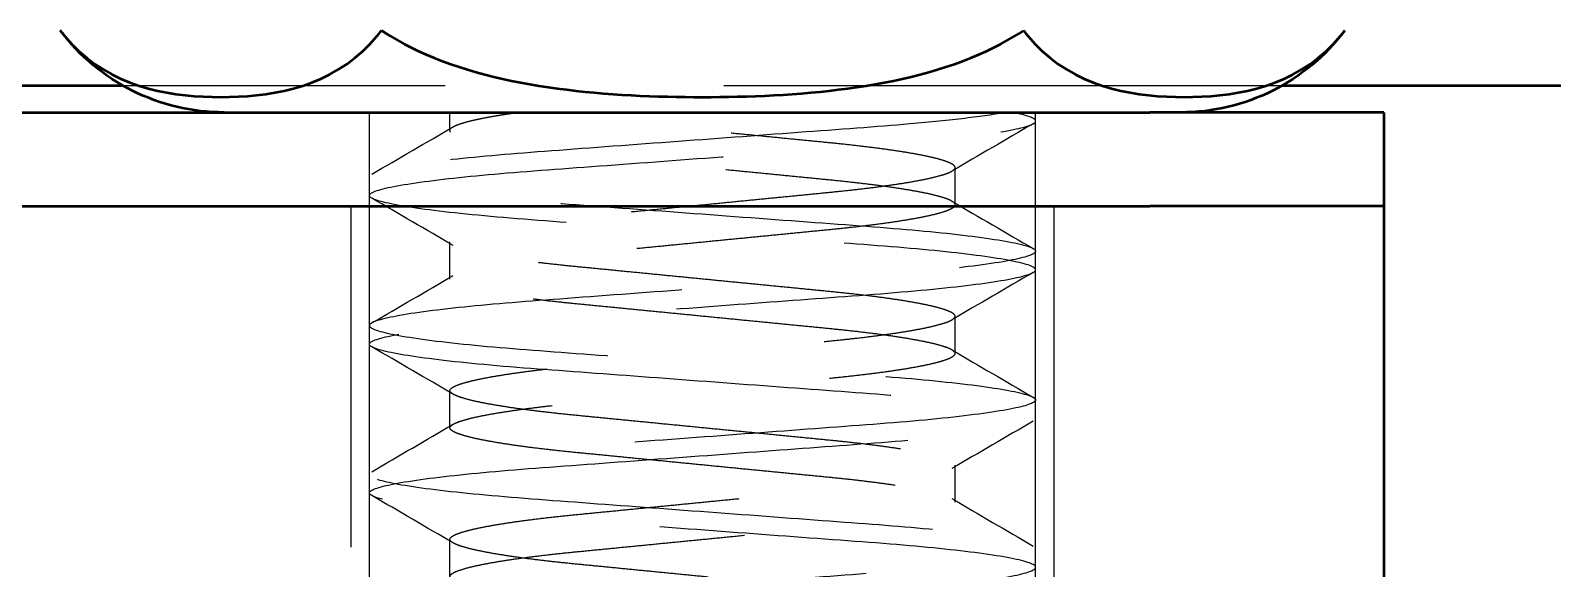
# Model space of a CAD drawing. Header units: millimetres. Extents: x 0 to 420, y 0 to 297.
# Drawn here: x 299.31 to 305.81, y 190.07 to 192.36 of the extents above; entities that cross this region are included whole.
import ezdxf

# ---------------------------------------------------------------- set-up
doc = ezdxf.new("R2010")
doc.units = ezdxf.units.MM
doc.header["$LTSCALE"] = 0.75
doc.linetypes.add('HIDDEN2', pattern=[4.762499999999999, 3.175, -1.5875])
doc.layers.add('Hidden', color=7, linetype='HIDDEN2', lineweight=25)
doc.layers.add('Visible', color=7, linetype='Continuous', lineweight=50)

msp = doc.modelspace()

# ---------------------------------------------------------------- linework, layer by layer
at = {"layer": 'Hidden', "extrusion": (-1e-16, -1, 0)}
for p, q in [((304.653413, 192.127757), (299.708398, 192.127757)), ((304.653413, 192.127757), (299.708398, 192.127757)), ((300.758506, 191.614757), (300.758506, 192.014757)), ((301.102209, 191.938095), (301.102209, 192.014757)), ((303.603306, 191.977782), (303.603306, 192.014757)), ((303.603306, 191.614757), (303.603306, 192.014757)), ((303.259602, 191.620595), (303.259602, 191.779345)), ((300.758506, 191.660282), (300.758506, 191.739657)), ((300.680906, 183.014757), (300.680906, 191.614757)), ((300.758506, 189.914757), (300.758506, 191.614757)), ((303.603306, 189.914757), (303.603306, 191.614757)), ((303.680906, 191.614757), (303.680906, 183.014757)), ((301.102209, 191.303095), (301.102209, 191.461845)), ((303.603306, 191.342782), (303.603306, 191.422157)), ((300.758506, 191.025282), (300.758506, 191.104657)), ((303.259602, 190.985595), (303.259602, 191.144345)), ((301.102209, 190.668095), (301.102209, 190.826845)), ((303.603306, 190.707782), (303.603306, 190.787157)), ((300.758506, 190.390282), (300.758506, 190.469657)), ((303.259602, 190.350595), (303.259602, 190.509345)), ((301.102209, 190.033095), (301.102209, 190.191845)), ((303.603306, 190.072782), (303.603306, 190.152157))]:
    msp.add_line(p, q, dxfattribs=at)
at = {"layer": 'Hidden'}
for points, knots in [([(302.2578495189027, 188.0147572830411), (302.4105557067705, 188.0261193505908), (302.5612038202453, 188.0373282876053), (302.8722420822851, 188.0604710154356), (303.0262884911353, 188.0716885253016), (303.2924569766692, 188.0977983809316), (303.4009101448537, 188.111643145701), (303.55481734561, 188.1393187026546), (303.5975421960775, 188.1528751158288), (303.6077504360237, 188.1770344836624), (303.5783844233137, 188.1893783318627), (303.4515505133732, 188.2163537768693), (303.3528471517311, 188.2304259797384), (303.0990885023293, 188.2575660095232), (302.9468024000362, 188.2695459057841), (302.6117199216242, 188.2944776378089), (302.4327964972727, 188.3077903925969), (302.0610466786566, 188.3354503493392), (301.8716037509512, 188.3495458052696), (301.5227551074477, 188.3755018055303), (301.3656955769766, 188.3866792589065), (301.093130568308, 188.4125901133206), (300.9810561982013, 188.4263602974963), (300.8183898405059, 188.454066821059), (300.7707714729658, 188.4677307475765), (300.7508484682112, 188.4922175835734), (300.7754128248361, 188.5041762786327), (300.8927281683973, 188.5309645752132), (300.9867347155232, 188.5450027753865), (301.2334377349016, 188.572378540533), (301.3840295714144, 188.5847409179006), (301.7161546446532, 188.6094526048976), (301.8934765943068, 188.622646202317), (302.2592220537317, 188.6498594061445), (302.4443611600164, 188.6636346372907), (302.792776318267, 188.6895583841843), (302.9530906041873, 188.7007361686586), (303.238147933309, 188.7266751466567), (303.3580040945908, 188.7407694173591), (303.5286818834993, 188.7684361093174), (303.5803899430739, 188.7817562969781), (303.614438977469, 188.8067020690952), (303.5949877255862, 188.8186598480181), (303.4846403060874, 188.8457844571685), (303.3944885917626, 188.8598584917913), (303.1592248609504, 188.8868457780061), (303.018424863476, 188.8992168534449), (302.6940062630438, 188.9233551421675), (302.5119045882893, 188.9369043739201), (302.1399805913388, 188.9645772903598), (301.953847160019, 188.9784265039997), (301.6027623799855, 189.0045488834664), (301.440717167141, 189.0157714555181), (301.1494783262224, 189.041443113791), (301.025428509578, 189.0555139158652), (300.8458870862542, 189.0832755387272), (300.7896143286616, 189.0967065973242), (300.7466221860068, 189.1218670086424), (300.7610862746151, 189.1335224146152), (300.8613520194849, 189.1604056239145), (300.9472230150768, 189.1745024714654), (301.1754862954531, 189.2016691670717), (301.3135405285011, 189.2144961974458), (301.6335916436146, 189.2383095244632), (301.8141542106696, 189.2517442392739), (302.1854029408441, 189.2793669126499), (302.3723880587295, 189.2932794958258), (302.7260114725086, 189.3195907617321), (302.8897636917682, 189.3309274121773), (303.1868676341746, 189.3563359095172), (303.3148873467581, 189.370375126437), (303.5028712461917, 189.3982112415099), (303.5635143378131, 189.4117411872058), (303.6150493034711, 189.4371028756051), (303.6052759729064, 189.4485383334103), (303.5145579871132, 189.4751855211425), (303.4328230179071, 189.4892946738041), (303.2114507028127, 189.5166050485076), (303.076091216446, 189.5295752200831), (302.7601373046891, 189.5537385850082), (302.58105688863, 189.566759113478), (302.2104064818795, 189.5943372687422), (302.022730837858, 189.6083012303509), (301.6667909041043, 189.6347848563742), (301.5014225036211, 189.6462893254029), (301.2009186811119, 189.6712879186471), (301.0706239628053, 189.6851036693605), (300.8745440242419, 189.7128188332962), (300.8090054594341, 189.7264509964313), (300.7479102097823, 189.7520335709118), (300.7525120706723, 189.7633028994235), (300.8326437584947, 189.7896802658284), (300.9097043387064, 189.803792416006), (301.1233573808568, 189.8312577565297), (301.2556707249951, 189.8443715937671), (301.5671371870721, 189.8689405867792), (301.7448223467836, 189.881585618449), (302.114726699414, 189.9091082637339), (302.3030338825811, 189.9231192148625), (302.6614177211668, 189.9497846790429), (302.8285588577892, 189.9615352507197), (303.1342466091446, 189.9862314772514), (303.2679782900213, 189.999960001018), (303.4721998878049, 190.0276761027999), (303.5421800082986, 190.0413930653646), (303.6119532171651, 190.0671721183457), (303.6119808286549, 190.0783636892647), (303.5413661952316, 190.1044914356861), (303.4685826884124, 190.1185966869588), (303.2620446619912, 190.1461838636606), (303.1325684027979, 190.1594190202627), (302.8269818490753, 190.1842064407231), (302.6526842410803, 190.1964296973731), (302.2858274220543, 190.2237255916459), (302.0969817754485, 190.2377766070183), (301.7360770407431, 190.2646296378743), (301.5670261670257, 190.2767120823561), (301.2560075981109, 190.3010868318367), (301.1187837571288, 190.314714829655), (300.9061862822, 190.3424129091137), (300.8315939595704, 190.3562097903987), (300.7527906543219, 190.3821897143824), (300.7480053516902, 190.3933725630733), (300.8088147337348, 190.4192369038575), (300.8771219205391, 190.4333255327556), (301.0761630317393, 190.4610207635626), (301.2026214746456, 190.474373005843), (301.502138223641, 190.4993797994538), (301.6730408882795, 190.5112447361198), (302.0366877686629, 190.5383017956721), (302.2259433458439, 190.5523833118314), (302.5893421876081, 190.5794219161293), (302.7603731258205, 190.5919150309815), (303.0766599657909, 190.6159614505624), (303.2172847859838, 190.6294790264695), (303.4381483851884, 190.6571395432409), (303.5173373095313, 190.671007659844), (303.6051708715295, 190.6971842301746), (303.6146606158309, 190.7084322517329), (303.5635586699391, 190.7340293137978), (303.4997469732098, 190.748091990915), (303.3082844141263, 190.7758765832126), (303.1849044672072, 190.7893366766018), (302.8914075900321, 190.8145551101599), (302.7237693054831, 190.8261406300812), (302.3633605131399, 190.8529567604638), (302.1738388827507, 190.8670580722489), (301.8082698802427, 190.8942581468402), (301.6352557187984, 190.9071312243285), (301.3139303557509, 190.9310393614601), (301.1700603111549, 190.9443518815594), (300.9412556245079, 190.9719732429168), (300.8576782653327, 190.9859013606232), (300.7611823518218, 191.0122625435883), (300.7472232804648, 191.0236414143275), (300.7888744716002, 191.0488386942994), (300.8473207722545, 191.0627076712493), (301.0290849813173, 191.0904123099795), (301.1489172557831, 191.1039834437073), (301.4356644267627, 191.1294323529595), (301.5997635285294, 191.1407925516146), (301.9564880174294, 191.1673345522768), (302.1461488813111, 191.1814462236965), (302.5140526315772, 191.2088200146389), (302.6891461954074, 191.2218478095669), (303.0173305549488, 191.2462662886994), (303.1656792275844, 191.2592373808908), (303.402910378396, 191.2869098155681), (303.4906784664981, 191.3008877589628), (303.5954952046432, 191.3274225005923), (303.6137132210661, 191.3389888449326), (303.5808255922802, 191.3639033358925), (303.5267239321547, 191.3776955643138), (303.3525752013174, 191.4054127854188), (303.2358131970268, 191.4190694989589), (302.9547659813561, 191.4447075434978), (302.7935572399619, 191.4559480754325), (302.4399801926065, 191.4822558914561), (302.2503266221356, 191.4963670202112), (301.8807092497373, 191.5238683128005), (301.7039904524663, 191.5370170328355), (301.3729498846715, 191.561648027463), (301.2229763070773, 191.5741670040239), (300.9788719132557, 191.601626409999), (300.8865850397469, 191.6156496919905), (300.7727301027917, 191.6423686636001), (300.7499175161393, 191.654205653749), (300.7734061446317, 191.6788111896743), (300.8228135244826, 191.6925121450298), (300.9886623639941, 191.7202251024291), (301.1020428336851, 191.7339656578519), (301.3769460943731, 191.75980224751), (301.5351334066927, 191.7709837627875), (301.8852895020518, 191.7970370436922), (302.0748135670729, 191.8111385366252), (302.4460239832606, 191.8387583592582), (302.6243645815557, 191.8520277490124), (302.9583565591202, 191.8768783425811), (303.1100161518698, 191.8889915073043), (303.3611783407032, 191.9162197629677), (303.458148800024, 191.9302805793001), (303.5777674775327, 191.9563819069543), (303.6055813734165, 191.9681015612279), (303.600724333437, 191.9901606310529), (303.5677346321318, 192.0022390923437), (303.5058130713642, 192.0147572836891)], [-5.662019945102112, -5.662019945102112, -5.662019945102112, -5.662019945102112, -5.615880475255926, -5.615880475255926, -5.561452316441432, -5.561452316441432, -5.505777571567295, -5.505777571567295, -5.449048078860947, -5.449048078860947, -5.394825269145864, -5.394825269145864, -5.338571616104741, -5.338571616104741, -5.282553676020836, -5.282553676020836, -5.227715230656046, -5.227715230656046, -5.170721332988318, -5.170721332988318, -5.116172494834822, -5.116172494834822, -5.060689857159073, -5.060689857159073, -5.003999569291393, -5.003999569291393, -4.949871213002285, -4.949871213002285, -4.893796394481918, -4.893796394481918, -4.837341383970402, -4.837341383970402, -4.78265136989956, -4.78265136989956, -4.72716744762219, -4.72716744762219, -4.672638690692808, -4.672638690692808, -4.615642680527495, -4.615642680527495, -4.560802635011796, -4.560802635011796, -4.5048194077881, -4.5048194077881, -4.448562554380286, -4.448562554380286, -4.394339806118315, -4.394339806118315, -4.337616037165538, -4.337616037165538, -4.281937053044853, -4.281937053044853, -4.227522697104858, -4.227522697104858, -4.170314053264426, -4.170314053264426, -4.11527663346322, -4.11527663346322, -4.059628848215363, -4.059628848215363, -4.003147567292419, -4.003147567292419, -3.948728877637422, -3.948728877637422, -3.891914695068134, -3.891914695068134, -3.835995319260176, -3.835995319260176, -3.781594826626187, -3.781594826626187, -3.724126894224352, -3.724126894224352, -3.668847894708672, -3.668847894708672, -3.613424412066045, -3.613424412066045, -3.556677576531993, -3.556677576531993, -3.502061980294227, -3.502061980294227, -3.445265831750375, -3.445265831750375, -3.389298511583043, -3.389298511583043, -3.335039394471598, -3.335039394471598, -3.278229079074463, -3.278229079074463, -3.222872058944461, -3.222872058944461, -3.167841111265799, -3.167841111265799, -3.110997541261174, -3.110997541261174, -3.056294048439766, -3.056294048439766, -2.999423435260526, -2.999423435260526, -2.943354333151201, -2.943354333151201, -2.889152374402203, -2.889152374402203, -2.832375300322811, -2.832375300322811, -2.776906738400089, -2.776906738400089, -2.722143164488452, -2.722143164488452, -2.665171954301177, -2.665171954301177, -2.610351147835903, -2.610351147835903, -2.55396852414602, -2.55396852414602, -2.497749955629566, -2.497749955629566, -2.44351582179014, -2.44351582179014, -2.386729163687429, -2.386729163687429, -2.33109940416739, -2.33109940416739, -2.27651839623214, -2.27651839623214, -2.21936912116152, -2.21936912116152, -2.164383545516722, -2.164383545516722, -2.108408246641257, -2.108408246641257, -2.051995498541705, -2.051995498541705, -1.997633611417095, -1.997633611417095, -1.940791532430752, -1.940791532430752, -1.884953421859761, -1.884953421859761, -1.830459275040592, -1.830459275040592, -1.77308370867327, -1.77308370867327, -1.71788785491366, -1.71788785491366, -1.66221853463527, -1.66221853463527, -1.605569307578599, -1.605569307578599, -1.551044807818076, -1.551044807818076, -1.494268733612709, -1.494268733612709, -1.438407506777297, -1.438407506777297, -1.384121864588916, -1.384121864588916, -1.327328206137392, -1.327328206137392, -1.272082696284881, -1.272082696284881, -1.216883972130121, -1.216883972130121, -1.160164657233352, -1.160164657233352, -1.10557747937599, -1.10557747937599, -1.048389091845971, -1.048389091845971, -0.9924618427543741, -0.9924618427543741, -0.9382898058982769, -0.9382898058982769, -0.8815583702997672, -0.8815583702997672, -0.8262380905395044, -0.8262380905395044, -0.7713542091887728, -0.7713542091887728, -0.7145445444153831, -0.7145445444153831, -0.6598751478165908, -0.6598751478165908, -0.603216260444424, -0.603216260444424, -0.547173390570284, -0.547173390570284, -0.4930338936299213, -0.4930338936299213, -0.4363236688639711, -0.4363236688639711, -0.3808775186512548, -0.3808775186512548, -0.3262381283819101, -0.3262381283819101, -0.2692863119896287, -0.2692863119896287, -0.2144859454008714, -0.2144859454008714, -0.1582938600549322, -0.1582938600549322, -0.1020885965078478, -0.1020885965078478, -0.0511948310975108, -0.0511948310975108, -1.0000001668e-06, -1.0000001668e-06, -1.0000001668e-06, -1.0000001668e-06]), ([(303.4773151292629, 192.014757283689), (303.43057977438, 192.0063480760136), (303.3716119660421, 191.9978683597407), (303.2328906519215, 191.981269272054), (303.1539695521824, 191.9732027168427), (302.9248624665652, 191.9529329753474), (302.7630216581183, 191.9417194975148), (302.4122471666451, 191.9156202049944), (302.2262242711749, 191.9017792157482), (301.8542357282986, 191.874101496784), (301.6719566511165, 191.8605390654462), (301.3470163910406, 191.836361962762), (301.2058842930219, 191.8240407969866), (300.9697878012285, 191.7970753337583), (300.8791293316863, 191.7830047053616), (300.7675739192364, 191.7558517242631), (300.7475224533791, 191.7438529843649), (300.780505034978, 191.7189330762846), (300.8316697584159, 191.7056265975822), (301.0012894197826, 191.6779723613576), (301.1206432200288, 191.6638759397096), (301.404960519556, 191.6379056474937), (301.5650719328714, 191.6267282339445), (301.9131680204355, 191.6008282274292), (302.0981819213412, 191.5870623121833), (302.4705725048971, 191.5593546794783), (302.654289752958, 191.5456852413785), (302.9836274264926, 191.5211809501928), (303.1275982822372, 191.5092407584673), (303.3706897944248, 191.4824626062462), (303.4655806497194, 191.4684265132224), (303.5873547686424, 191.4410383870767), (303.6125087479177, 191.42865357864), (303.588505735077, 191.4039537257073), (303.5419050698219, 191.3907666719663), (303.3811995412561, 191.3632267063825), (303.2660922380856, 191.3491175734906), (302.9880285544568, 191.3228882058247), (302.8296033044699, 191.3116734890588), (302.4841962688624, 191.2859735608142), (302.3002894413476, 191.2722900171002), (301.9277612987171, 191.2445721493451), (301.7427601121253, 191.2308071801046), (301.409186041823, 191.2059876808262), (301.2624067577271, 191.1943453214323), (301.0126115289931, 191.1677533469275), (300.9137111382425, 191.153760457973), (300.7820258415995, 191.1261527913299), (300.7518759995983, 191.1133275388537), (300.7672376883147, 191.0888433243541), (300.8094684306943, 191.0757777215034), (300.9615960008214, 191.0483632190574), (301.0725930519493, 191.0342508320736), (301.3445995378279, 191.0077800079824), (301.5014357901273, 190.9964630659938), (301.8442513905684, 190.9709559528658), (302.0270088737015, 190.957357925847), (302.3994336133092, 190.929647751769), (302.5855291280404, 190.9158013593039), (302.9230269605541, 190.8906899134323), (303.0724809806179, 190.879260362101), (303.3284631279002, 190.8528459892705), (303.4310167506465, 190.8389019002181), (303.5709296315908, 190.8112982910326), (303.6058113540603, 190.7981154019791), (303.600623147935, 190.774096062204), (303.563479813527, 190.7611805421651), (303.4213912751784, 190.733931744432), (303.3152336981202, 190.7198264750469), (303.0503808141093, 190.6930829713856), (302.8953647389153, 190.6815664529312), (302.5555946727181, 190.6562859420535), (302.3742798015519, 190.6427952522346), (302.0005424311094, 190.6149874121718), (301.8116685899185, 190.600934298988), (301.4687318714077, 190.5754181740988), (301.3165714585848, 190.5641363315541), (301.0545209232405, 190.5379015499888), (300.9484341505722, 190.5240137683813), (300.8002020047679, 190.4963683607165), (300.7606244491926, 190.4828858552722), (300.7566397840128, 190.458939330232), (300.7891069554771, 190.4463073409946), (300.9221095134872, 190.4192134700243), (301.0238282412247, 190.4051247432438), (301.2820881197768, 190.3781417599766), (301.4354704282705, 190.3663712030368), (301.7724493659316, 190.3412983654131), (301.9523634490706, 190.3279119008939), (302.3249840550325, 190.3001871534265), (302.514240886976, 190.2861055439069), (302.8607556626667, 190.2603231945251), (303.0158434555578, 190.2491280860433), (303.2842476834467, 190.2230870982245), (303.3939743409864, 190.2092673254238), (303.550951381696, 190.1815787345637), (303.595386264009, 190.1679837210089), (303.6089834918312, 190.143709448561), (303.5812976442521, 190.1315088875056), (303.4577994467636, 190.1045984265833), (303.3607362217517, 190.0905369661477), (303.1094348479237, 190.0633133961834), (302.9577417672681, 190.0512076008742), (302.6236913969715, 190.0263526626081), (302.4453193561913, 190.0130809333833), (302.0740793625282, 189.9854589100452), (301.8845591752306, 189.9713577056332), (301.5344724593979, 189.9453095868956), (301.3763454272375, 189.9341285438809), (301.1015663939252, 189.9082879880159), (300.9882550683196, 189.8945458265516), (300.822575025526, 189.8668331446061), (300.7732626840734, 189.853134125414), (300.7499636845805, 189.8285348817934), (300.7728693042555, 189.8166916836692), (300.8869078315529, 189.7899690170364), (300.9792860938706, 189.7759449095241), (301.2235288114025, 189.7484899127033), (301.373535234723, 189.7359794763662), (301.7046334659808, 189.7113441913023), (301.8813845350978, 189.6981930700883), (302.2510348167161, 189.6706893288965), (302.4406870745352, 189.6565782978088), (302.7941989282135, 189.6302753325053), (302.9553490125, 189.6190366005514), (303.2362787060701, 189.5933947087321), (303.3529767230411, 189.5797363098332), (303.526967564836, 189.5520189974854), (303.5809795334699, 189.5382284322988), (303.6136869401052, 189.5133198109208), (303.5953811077525, 189.5017489572704), (303.4903921874065, 189.4752106638478), (303.4025376725113, 189.4612317709644), (303.1651744129795, 189.4335633192759), (303.0167946171186, 189.4206014141071), (302.6885555258468, 189.3961788626731), (302.5134303480754, 189.3831487155175), (302.1454922698722, 189.3557723704132), (301.9558305088394, 189.3416606322411), (301.5991648466097, 189.3151230085633), (301.435120849861, 189.3037656468767), (301.1484807218858, 189.2783131396936), (301.0287054937562, 189.2647403295836), (300.8470835051776, 189.2370353067509), (300.7887186788503, 189.223167699708), (300.7472324691407, 189.1979756954078), (300.7612715339637, 189.1865938680372), (300.8579231670556, 189.1602294028104), (300.9415791917872, 189.1463002820289), (301.170524107134, 189.1186799719456), (301.314451693408, 189.1053755731902), (301.6358694706068, 189.0814605600058), (301.8089189860329, 189.0685848520127), (302.1745288709917, 189.0413817355724), (302.3640541078021, 189.0272801554526), (302.7244031180435, 189.000468473143), (302.8919825402445, 188.9888873770578), (303.1853691135329, 188.9636651195668), (303.30869188422, 188.9502031273349), (303.5000143099896, 188.9224170630126), (303.5637431495197, 188.9083549488212), (303.6146673813055, 188.8827628385944), (303.6050915189444, 188.8715129323901), (303.5170917798896, 188.845332783234), (303.4378184567176, 188.8314634383297), (303.2168038542295, 188.8038037966218), (303.0761173392221, 188.7902883448031), (302.7528051173449, 188.7657215307502), (302.573376757955, 188.7526090138717), (302.2025262087627, 188.7250159670568), (302.0150016297666, 188.7110632454052), (301.6595941890955, 188.6846192394029), (301.4946025769114, 188.6731588765559), (301.1952311567438, 188.6480955671512), (301.0656918590921, 188.6342621141917), (300.87138862748, 188.6065494964493), (300.8068140461765, 188.5929367403278), (300.7476012712614, 188.5673972936633), (300.7532152715849, 188.5561019334567), (300.8354231062203, 188.5296709908478), (300.9134074916547, 188.5155585435215), (301.1285908930931, 188.4881219876101), (301.2615108519112, 188.4750356082106), (301.5742585863354, 188.4505150065619), (301.7526947409224, 188.4377682035836), (302.1232540969413, 188.4101968229273), (302.3114249824703, 188.3961960129922), (302.669245652527, 188.369572451232), (302.83597172601, 188.3578850531466), (303.1404666131257, 188.3331183582878), (303.2734107219749, 188.3193688540676), (303.4757580482365, 188.2916513856098), (303.5447121216293, 188.2779533347655), (303.6124796361237, 188.2522193523241), (303.6114423862091, 188.2410159637075), (303.5386360189678, 188.2148301528329), (303.4648614881807, 188.2007225067093), (303.2566705917052, 188.1731619120168), (303.12653284712, 188.1599540286608), (302.8195912305, 188.1352164220327), (302.6445215388085, 188.1229025243519), (302.2769566444949, 188.0955539459058), (302.0882225306122, 188.0815112290992), (301.7278895691925, 188.0547007408983), (301.5592795427492, 188.042700731906), (301.3425922940405, 188.025600958076), (301.2809839855017, 188.0202485163713), (301.2236806799738, 188.0147572724579)], [-9.324966654870892, -9.324966654870892, -9.324966654870892, -9.324966654870892, -9.290712288213792, -9.290712288213792, -9.257025467648148, -9.257025467648148, -9.202443973582623, -9.202443973582623, -9.146628051465003, -9.146628051465003, -9.089746229916441, -9.089746229916441, -9.035382224632151, -9.035382224632151, -8.97898502269704, -8.97898502269704, -8.92279199791809, -8.92279199791809, -8.867812319457457, -8.867812319457457, -8.810672013322005, -8.810672013322005, -8.755964258174393, -8.755964258174393, -8.70033844197678, -8.70033844197678, -8.643493435341165, -8.643493435341165, -8.58921894894641, -8.58921894894641, -8.532998677953344, -8.532998677953344, -8.476362852527048, -8.476362852527048, -8.421529463843262, -8.421529463843262, -8.36454759723975, -8.36454759723975, -8.309621316508961, -8.309621316508961, -8.254137384776042, -8.254137384776042, -8.19728457899456, -8.19728457899456, -8.143005568720838, -8.143005568720838, -8.086916291971466, -8.086916291971466, -8.029766705422334, -8.029766705422334, -7.975031316442185, -7.975031316442185, -7.918156569155303, -7.918156569155303, -7.862934646510084, -7.862934646510084, -7.807541991463159, -7.807541991463159, -7.750639531528014, -7.750639531528014, -7.696270814591295, -7.696270814591295, -7.640263645767548, -7.640263645767548, -7.58337748579325, -7.58337748579325, -7.528716212479265, -7.528716212479265, -7.471923647491168, -7.471923647491168, -7.416264190734763, -7.416264190734763, -7.360934022198067, -7.360934022198067, -7.303416333683435, -7.303416333683435, -7.248868347009493, -7.248868347009493, -7.192895585559719, -7.192895585559719, -7.135964005856902, -7.135964005856902, -7.081483718612874, -7.081483718612874, -7.024940544380363, -7.024940544380363, -6.969008803710216, -6.969008803710216, -6.913902755550727, -6.913902755550727, -6.856625980224623, -6.856625980224623, -6.802021932576182, -6.802021932576182, -6.746271722014907, -6.746271722014907, -6.689410372200283, -6.689410372200283, -6.635087412750436, -6.635087412750436, -6.578751814198773, -6.578751814198773, -6.522441508000102, -6.522441508000102, -6.467514566298141, -6.467514566298141, -6.410431074821815, -6.410431074821815, -6.35567251388677, -6.35567251388677, -6.300098411380447, -6.300098411380447, -6.243260364511341, -6.243260364511341, -6.188998594183967, -6.188998594183967, -6.132826649580657, -6.132826649580657, -6.076049988115363, -6.076049988115363, -6.021255256780736, -6.021255256780736, -5.964315241905452, -5.964315241905452, -5.909313249754995, -5.909313249754995, -5.853866291756634, -5.853866291756634, -5.797007820861523, -5.797007820861523, -5.742715164987457, -5.742715164987457, -5.686660055487223, -5.686660055487223, -5.629353685387544, -5.629353685387544, -5.574642337700939, -5.574642337700939, -5.517793916592769, -5.517793916592769, -5.462477561699918, -5.462477561699918, -5.407106567776165, -5.407106567776165, -5.350186523006458, -5.350186523006458, -5.295781475218631, -5.295781475218631, -5.239793539269763, -5.239793539269763, -5.182891045879115, -5.182891045879115, -5.128243231056822, -5.128243231056822, -5.071465809705661, -5.071465809705661, -5.015679904310914, -5.015679904310914, -4.960359481758659, -4.960359481758659, -4.902854276241131, -4.902854276241131, -4.848242105551714, -4.848242105551714, -4.792278052389702, -4.792278052389702, -4.735310678385516, -4.735310678385516, -4.678386235782222, -4.678386235782222, -4.622320446280907, -4.622320446280907, -4.567925994312862, -4.567925994312862, -4.510986098645871, -4.510986098645871, -4.455533865748142, -4.455533865748142, -4.400319966244067, -4.400319966244067, -4.343381693017503, -4.343381693017503, -4.288585964727384, -4.288585964727384, -4.23147962471188, -4.23147962471188, -4.175323053899765, -4.175323053899765, -4.121004607254176, -4.121004607254176, -4.064107377331375, -4.064107377331375, -4.008554939545867, -4.008554939545867, -3.953625234476955, -3.953625234476955, -3.896570780952182, -3.896570780952182, -3.841668527879098, -3.841668527879098, -3.785066014673394, -3.785066014673394, -3.728770220846023, -3.728770220846023, -3.674440578733362, -3.674440578733362, -3.650976299470126, -3.650976299470126, -3.650976299470126, -3.650976299470126])]:
    msp.add_open_spline(points, degree=3, knots=knots, dxfattribs=at)
for points, weights, knots in [([(303.259601673677, 187.8105947828219), (303.259601673677, 187.8635114494887), (302.7202535889901, 187.9164281161553), (302.1809055043032, 187.9693447828219), (301.6415574196144, 188.0222614494886), (301.1022093349275, 188.0751781161553), (301.1022093349275, 188.1280947828219), (301.1022093349275, 188.1810114494886), (301.6415574196144, 188.2339281161553), (302.1809055043032, 188.2868447828219), (302.7202535889901, 188.3397614494887), (303.2596016736771, 188.3926781161553), (303.259601673677, 188.445594782822), (303.2596016736771, 188.4985114494886), (302.7202535889901, 188.5514281161553), (302.1809055043032, 188.6043447828219), (301.6415574196144, 188.6572614494886), (301.1022093349275, 188.7101781161552), (301.1022093349275, 188.7630947828219), (301.1022093349275, 188.8160114494886), (301.6415574196144, 188.8689281161553), (302.1809055043032, 188.9218447828219), (302.7202535889901, 188.9747614494886), (303.2596016736771, 189.0276781161553), (303.259601673677, 189.080594782822), (303.2596016736771, 189.1335114494886), (302.7202535889901, 189.1864281161553), (302.1809055043032, 189.239344782822), (301.6415574196144, 189.2922614494886), (301.1022093349275, 189.3451781161553), (301.1022093349275, 189.3980947828219), (301.1022093349275, 189.4510114494886), (301.6415574196144, 189.5039281161553), (302.1809055043032, 189.5568447828219), (302.7202535889901, 189.6097614494886), (303.2596016736771, 189.6626781161553), (303.259601673677, 189.715594782822), (303.2596016736771, 189.7685114494886), (302.7202535889901, 189.8214281161553), (302.1809055043032, 189.8743447828219), (301.6415574196144, 189.9272614494886), (301.1022093349275, 189.9801781161553), (301.1022093349275, 190.0330947828219), (301.1022093349275, 190.0860114494886), (301.6415574196144, 190.1389281161553), (302.1809055043032, 190.191844782822), (302.7202535889901, 190.2447614494886), (303.2596016736771, 190.2976781161553), (303.259601673677, 190.350594782822), (303.2596016736771, 190.4035114494886), (302.7202535889901, 190.4564281161553), (302.1809055043013, 190.5093447828219), (301.6415574196144, 190.5622614494886), (301.1022093349275, 190.6151781161552), (301.1022093349275, 190.6680947828219), (301.1022093349275, 190.7210114494886), (301.6415574196144, 190.7739281161553), (302.1809055043013, 190.826844782822), (302.7202535889901, 190.8797614494886), (303.2596016736771, 190.9326781161553), (303.259601673677, 190.9855947828219), (303.2596016736771, 191.0385114494887), (302.7202535889901, 191.0914281161553), (302.1809055043013, 191.144344782822), (301.6415574196144, 191.1972614494886), (301.1022093349275, 191.2501781161553), (301.1022093349275, 191.303094782822), (301.1022093349275, 191.3560114494886), (301.6415574196144, 191.4089281161553), (302.1809055043013, 191.4618447828219), (302.7202535889901, 191.5147614494886), (303.2596016736771, 191.5676781161553), (303.259601673677, 191.620594782822), (303.2596016736771, 191.6735114494886), (302.7202535889901, 191.7264281161553), (302.1809055043013, 191.779344782822), (301.6415574196144, 191.8322614494886), (301.1022093349275, 191.8851781161553), (301.1022093349275, 191.9380947828219), (301.1022093349275, 191.9741668351334), (301.391558596215, 192.0147572836891)], [0.9999999999999992, 0.8660254037844394, 1, 0.8660254037844387, 1, 0.8660254037844387, 1, 0.8660254037844387, 1, 0.8660254037844387, 1, 0.8660254037844387, 1, 0.8660254037844387, 1, 0.8660254037844387, 1, 0.8660254037844387, 1, 0.8660254037844387, 1, 0.8660254037844387, 1, 0.8660254037844387, 1, 0.8660254037844387, 1, 0.8660254037844387, 1, 0.8660254037844387, 1, 0.8660254037844387, 1, 0.8660254037844387, 1, 0.8660254037844387, 1, 0.8660254037844387, 1, 0.8660254037844387, 1, 0.8660254037844387, 1, 0.8660254037844387, 1, 0.8660254037844387, 1, 0.8660254037844387, 1, 0.8660254037844387, 1, 0.8660254037844387, 1, 0.8660254037844387, 1, 0.8660254037844387, 1, 0.8660254037844387, 1, 0.8660254037844387, 1, 0.8660254037844387, 1, 0.8660254037844387, 1, 0.8660254037844387, 1, 0.8660254037844387, 1, 0.8660254037844387, 1, 0.8660254037844387, 1, 0.8660254037844387, 1, 0.8660254037844387, 1, 0.8660254037844387, 1, 0.9046042907317502, 0.945060326553297], [0.3125, 0.3125, 0.3125, 0.3229166666666667, 0.3229166666666667, 0.3333333333333333, 0.3333333333333333, 0.34375, 0.34375, 0.3541666666666667, 0.3541666666666667, 0.3645833333333333, 0.3645833333333333, 0.375, 0.375, 0.3854166666666667, 0.3854166666666667, 0.3958333333333333, 0.3958333333333333, 0.40625, 0.40625, 0.4166666666666668, 0.4166666666666668, 0.4270833333333333, 0.4270833333333333, 0.4375000000000001, 0.4375000000000001, 0.4479166666666666, 0.4479166666666666, 0.4583333333333334, 0.4583333333333334, 0.46875, 0.46875, 0.4791666666666667, 0.4791666666666667, 0.4895833333333333, 0.4895833333333333, 0.5, 0.5, 0.5104166666666666, 0.5104166666666666, 0.5208333333333334, 0.5208333333333334, 0.53125, 0.53125, 0.5416666666666666, 0.5416666666666666, 0.5520833333333334, 0.5520833333333334, 0.5625, 0.5625, 0.5729166666666666, 0.5729166666666666, 0.5833333333333334, 0.5833333333333334, 0.59375, 0.59375, 0.6041666666666666, 0.6041666666666666, 0.6145833333333334, 0.6145833333333334, 0.625, 0.625, 0.6354166666666666, 0.6354166666666666, 0.6458333333333334, 0.6458333333333334, 0.65625, 0.65625, 0.6666666666666666, 0.6666666666666666, 0.6770833333333334, 0.6770833333333334, 0.6875, 0.6875, 0.6979166666666666, 0.6979166666666666, 0.7083333333333334, 0.7083333333333334, 0.71875, 0.71875, 0.726167117371108, 0.726167117371108, 0.726167117371108]), ([(303.2462749002334, 187.9543283420118), (303.2596016736771, 187.9621188056867), (303.259601673677, 187.969344782822), (303.2596016736771, 188.0222614494886), (302.7202535889901, 188.0751781161553), (302.1809055043032, 188.1280947828219), (301.6415574196144, 188.1810114494886), (301.1022093349275, 188.2339281161553), (301.1022093349275, 188.2868447828219), (301.1022093349275, 188.3397614494885), (301.6415574196144, 188.3926781161553), (302.1809055043032, 188.4455947828219), (302.7202535889901, 188.4985114494886), (303.2596016736771, 188.5514281161553), (303.259601673677, 188.6043447828219), (303.2596016736771, 188.6572614494886), (302.7202535889901, 188.7101781161553), (302.1809055043032, 188.7630947828219), (301.6415574196144, 188.8160114494886), (301.1022093349275, 188.8689281161552), (301.1022093349275, 188.9218447828219), (301.1022093349275, 188.9747614494886), (301.6415574196144, 189.0276781161553), (302.1809055043032, 189.0805947828219), (302.7202535889901, 189.1335114494886), (303.2596016736771, 189.1864281161553), (303.259601673677, 189.239344782822), (303.2596016736771, 189.2922614494886), (302.7202535889901, 189.3451781161553), (302.1809055043032, 189.3980947828219), (301.6415574196144, 189.4510114494886), (301.1022093349275, 189.5039281161553), (301.1022093349275, 189.5568447828219), (301.1022093349275, 189.6097614494886), (301.6415574196144, 189.6626781161553), (302.1809055043032, 189.7155947828219), (302.7202535889901, 189.7685114494886), (303.2596016736771, 189.8214281161553), (303.259601673677, 189.874344782822), (303.2596016736771, 189.9272614494886), (302.7202535889901, 189.9801781161553), (302.1809055043032, 190.033094782822), (301.6415574196144, 190.0860114494886), (301.1022093349275, 190.1389281161553), (301.1022093349275, 190.1918447828219), (301.1022093349275, 190.2447614494886), (301.6415574196144, 190.2976781161552), (302.1809055043013, 190.350594782822), (302.7202535889901, 190.4035114494886), (303.2596016736771, 190.4564281161553), (303.259601673677, 190.5093447828219), (303.2596016736771, 190.5622614494886), (302.7202535889901, 190.6151781161553), (302.1809055043013, 190.668094782822), (301.6415574196144, 190.7210114494886), (301.1022093349275, 190.7739281161553), (301.1022093349275, 190.8268447828219), (301.1022093349275, 190.8797614494886), (301.6415574196144, 190.9326781161553), (302.1809055043013, 190.9855947828219), (302.7202535889901, 191.0385114494886), (303.2596016736771, 191.0914281161553), (303.259601673677, 191.144344782822), (303.2596016736771, 191.1972614494887), (302.7202535889901, 191.2501781161553), (302.1809055043013, 191.303094782822), (301.6415574196144, 191.3560114494886), (301.1022093349275, 191.4089281161552), (301.1022093349275, 191.4618447828219), (301.1022093349275, 191.5147614494886), (301.6415574196144, 191.5676781161553), (302.1809055043013, 191.6205947828219), (302.7202535889901, 191.6735114494887), (303.2596016736771, 191.7264281161553), (303.259601673677, 191.779344782822), (303.2596016736771, 191.8322614494887), (302.7202535889901, 191.8851781161553), (302.1809055043013, 191.9380947828219), (301.6415574196144, 191.9910114494886), (301.5268510779606, 192.0022655494256), (301.4315741731607, 192.0147572836891)], [0.9650132685098999, 0.9793120700913261, 1, 0.8660254037844387, 1, 0.8660254037844387, 1, 0.8660254037844387, 1, 0.8660254037844387, 1, 0.8660254037844387, 1, 0.8660254037844387, 1, 0.8660254037844387, 1, 0.8660254037844387, 1, 0.8660254037844387, 1, 0.8660254037844387, 1, 0.8660254037844387, 1, 0.8660254037844387, 1, 0.8660254037844387, 1, 0.8660254037844387, 1, 0.8660254037844387, 1, 0.8660254037844387, 1, 0.8660254037844387, 1, 0.8660254037844387, 1, 0.8660254037844387, 1, 0.8660254037844387, 1, 0.8660254037844387, 1, 0.8660254037844387, 1, 0.8660254037844387, 1, 0.8660254037844387, 1, 0.8660254037844387, 1, 0.8660254037844387, 1, 0.8660254037844387, 1, 0.8660254037844387, 1, 0.8660254037844387, 1, 0.8660254037844387, 1, 0.8660254037844387, 1, 0.8660254037844387, 1, 0.8660254037844387, 1, 0.8660254037844387, 1, 0.8660254037844387, 1, 0.8660254037844387, 1, 0.8660254037844387, 1, 0.8660254037844387, 1, 0.9681469236168444, 0.9514402780307429], [0.3108914915516126, 0.3108914915516126, 0.3108914915516126, 0.3125, 0.3125, 0.3229166666666667, 0.3229166666666667, 0.3333333333333333, 0.3333333333333333, 0.34375, 0.34375, 0.3541666666666667, 0.3541666666666667, 0.3645833333333333, 0.3645833333333333, 0.375, 0.375, 0.3854166666666667, 0.3854166666666667, 0.3958333333333333, 0.3958333333333333, 0.40625, 0.40625, 0.4166666666666667, 0.4166666666666667, 0.4270833333333333, 0.4270833333333333, 0.4375, 0.4375, 0.4479166666666666, 0.4479166666666666, 0.4583333333333333, 0.4583333333333333, 0.46875, 0.46875, 0.4791666666666667, 0.4791666666666667, 0.4895833333333333, 0.4895833333333333, 0.5, 0.5, 0.5104166666666666, 0.5104166666666666, 0.5208333333333334, 0.5208333333333334, 0.53125, 0.53125, 0.5416666666666666, 0.5416666666666666, 0.5520833333333334, 0.5520833333333334, 0.5625, 0.5625, 0.5729166666666666, 0.5729166666666666, 0.5833333333333334, 0.5833333333333334, 0.59375, 0.59375, 0.6041666666666666, 0.6041666666666666, 0.6145833333333334, 0.6145833333333334, 0.625, 0.625, 0.6354166666666666, 0.6354166666666666, 0.6458333333333334, 0.6458333333333334, 0.65625, 0.65625, 0.6666666666666666, 0.6666666666666666, 0.6770833333333334, 0.6770833333333334, 0.6875, 0.6875, 0.6979166666666666, 0.6979166666666666, 0.7083333333333334, 0.7083333333333334, 0.710809943738319, 0.710809943738319, 0.710809943738319])]:
    msp.add_rational_spline(points, weights, degree=2, knots=knots, dxfattribs=at)
for points in [[(300.7683735117607, 191.7508018818869), (300.8841634621476, 191.818120267297), (300.99990724487, 191.8855177836547), (301.1155361083711, 191.9531112236321)], [(303.5934374968438, 191.9666376837569), (303.4776475464568, 191.8993192983469), (303.3619037637345, 191.8319217819892), (303.2462749002334, 191.7643283420118)], [(301.1155361083711, 191.4468283420117), (300.99990724487, 191.5144217819892), (300.8841634621476, 191.5818192983468), (300.7683735117607, 191.6491376837568)], [(303.2462749002334, 191.6356112236321), (303.3619037637345, 191.5680177836547), (303.4776475464568, 191.500620267297), (303.5934374968438, 191.433301881887)], [(300.7683735117607, 191.115801881887), (300.8841634621476, 191.183120267297), (300.99990724487, 191.2505177836547), (301.1155361083711, 191.3181112236321)], [(303.5934374968438, 191.3316376837569), (303.4776475464568, 191.2643192983469), (303.3619037637345, 191.1969217819892), (303.2462749002334, 191.1293283420118)], [(301.1155361083711, 190.8118283420117), (300.99990724487, 190.8794217819892), (300.8841634621476, 190.9468192983468), (300.7683735117607, 191.0141376837568)], [(303.2462749002334, 191.0006112236322), (303.3619037637345, 190.9330177836547), (303.4776475464568, 190.8656202672971), (303.5934374968438, 190.7983018818871)], [(300.7683735117607, 190.480801881887), (300.8841634621476, 190.548120267297), (300.99990724487, 190.6155177836547), (301.1155361083711, 190.6831112236321)], [(303.5934374968438, 190.6966376837569), (303.4776475464568, 190.6293192983469), (303.3619037637345, 190.5619217819893), (303.2462749002334, 190.4943283420118)], [(301.1155361083711, 190.1768283420117), (300.99990724487, 190.2444217819892), (300.8841634621476, 190.3118192983468), (300.7683735117607, 190.3791376837568)], [(303.2462749002334, 190.3656112236322), (303.3619037637345, 190.2980177836547), (303.4776475464568, 190.2306202672971), (303.5934374968438, 190.1633018818871)]]:
    msp.add_open_spline(points, degree=3, dxfattribs=at)
at = {"layer": 'Visible', "extrusion": (-1e-16, -1, 0)}
for p, q in [((299.708398, 192.127757), (298.545906, 192.127757)), ((299.708398, 192.127757), (298.545906, 192.127757)), ((309.885911, 192.127757), (304.653413, 192.127757)), ((309.885911, 192.127757), (304.653413, 192.127757)), ((275.280906, 192.014757), (304.090906, 192.014757)), ((305.090906, 192.014757), (304.090906, 192.014757)), ((305.090906, 192.014757), (305.090906, 191.614757)), ((275.280906, 191.614757), (304.090906, 191.614757)), ((275.280906, 191.614757), (304.090906, 191.614757)), ((305.090906, 191.614757), (304.090906, 191.614757)), ((305.090906, 191.614757), (304.090906, 191.614757)), ((305.090906, 191.614757), (305.090906, 188.914757))]:
    msp.add_line(p, q, dxfattribs=at)
at = {"layer": 'Visible', "extrusion": (0, 0, -1)}
for centre, radius, start, end in [((-300.138492, 192.889757), 0.8750000000000016, 270, 323.130102), ((-304.223319, 192.889757), 0.8750000000000014, 216.869898, 270)]:
    msp.add_arc(centre, radius, start, end, dxfattribs=at)
at = {"layer": 'Visible'}
for points, knots in [([(299.4384917256521, 192.364757283689), (299.4644989432472, 192.3310933390324), (299.4916829970534, 192.3008219588331), (299.6947148382078, 192.1125363077349), (299.9286722382185, 192.0804295346476), (300.1240951703148, 192.0804295346476), (300.3195181024093, 192.0804295346476), (300.5534755024219, 192.1125363077349), (300.7565073435744, 192.3008219588331), (300.7836913973806, 192.3310933390324), (300.8096986149776, 192.3647572836891)], [0.6451451732498767, 0.6451451732498767, 0.6451451732498767, 0.6451451732498767, 0.6621692157504575, 0.6621692157504575, 0.7794229750076294, 0.7794229750076294, 0.7794229750076294, 0.8966767342648012, 0.8966767342648012, 0.9137007767653813, 0.9137007767653813, 0.9137007767653813, 0.9137007767653813]), ([(300.8096986149776, 192.3647572836891), (300.8617130501698, 192.3310933390324), (300.9160811577804, 192.3008219588331), (301.3221448400891, 192.1125363077349), (301.7900596401123, 192.0804295346476), (302.1809055043013, 192.0804295346476), (302.5717513684922, 192.0804295346476), (303.0396661685154, 192.112536307735), (303.4457298508241, 192.3008219588332), (303.5000979584347, 192.3310933390325), (303.5521123936269, 192.3647572836891)], [0.6451451732498795, 0.6451451732498795, 0.6451451732498795, 0.6451451732498795, 0.6621692157504607, 0.6621692157504607, 0.779422975007633, 0.779422975007633, 0.779422975007633, 0.8966767342648051, 0.8966767342648051, 0.9137007767653847, 0.9137007767653847, 0.9137007767653847, 0.9137007767653847]), ([(303.5521123936269, 192.3647572836891), (303.5781196112239, 192.3310933390325), (303.6053036650301, 192.3008219588332), (303.8083355061826, 192.112536307735), (304.0422929061951, 192.0804295346476), (304.2377158382897, 192.0804295346476), (304.433138770386, 192.0804295346476), (304.6670961703967, 192.112536307735), (304.8701280115511, 192.3008219588332), (304.8973120653573, 192.3310933390325), (304.9233192829524, 192.3647572836891)], [0.645145173249879, 0.645145173249879, 0.645145173249879, 0.645145173249879, 0.6621692157504607, 0.6621692157504607, 0.779422975007633, 0.779422975007633, 0.779422975007633, 0.8966767342648051, 0.8966767342648051, 0.9137007767653846, 0.9137007767653846, 0.9137007767653846, 0.9137007767653846])]:
    msp.add_open_spline(points, degree=3, knots=knots, dxfattribs=at)

doc.saveas('drawing.dxf')
